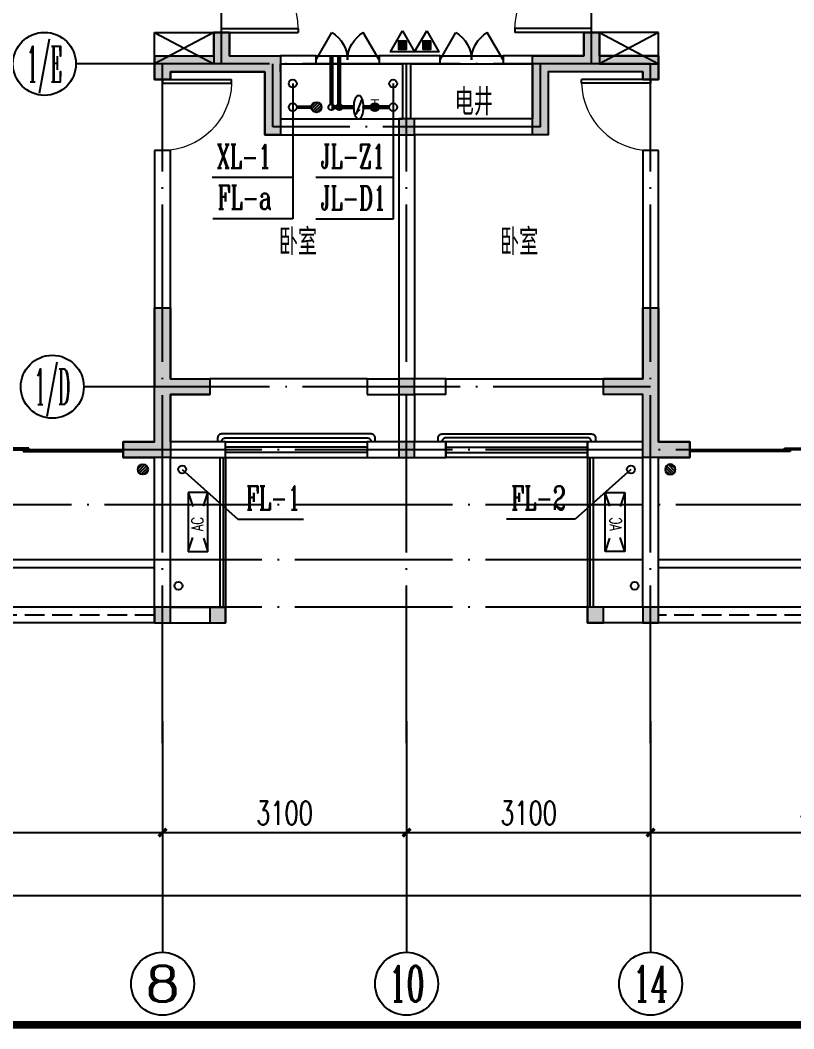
# Model space of a CAD drawing. Extents: x -287580 to -53108, y -522338 to -82629.
# Drawn here: x -246317 to -236489, y -380866 to -368057 of the extents above; entities that cross this region are included whole.
import ezdxf
from ezdxf.enums import TextEntityAlignment as Align

# ---------------------------------------------------------------- set-up
doc = ezdxf.new("R2010")
doc.units = 0
doc.header["$LTSCALE"] = 1000
doc.header["$MEASUREMENT"] = 0
for name, pattern in [('CONTINOUS', [0]), ('DASH', [0.35, 0.25, -0.1]), ('DOTE', [2.42, 2, -0.2, 0.02, -0.2])]:
    doc.linetypes.add(name, pattern=pattern)
for name, color, linetype in [('AXIS', 3, 'Continuous'), ('AXIS_TEXT', 7, 'Continuous'), ('DIM_废水', 3, 'Continuous'), ('DIM_消防', 3, 'Continuous'), ('DIM_给水', 3, 'Continuous'), ('DOTE', 99, 'Continuous'), ('EQUIP_地漏', 7, 'Continuous'), ('EQUIP_消防', 1, 'Continuous'), ('kan', 146, 'Continuous'), ('KTIAO', 124, 'Continuous'), ('PIPE-废水', 31, 'Continuous'), ('PIPE-给水', 3, 'Continuous'), ('PUB_TEXT', 7, 'Continuous'), ('PUB_TITLE', 146, 'Continuous'), ('VALVE_给水', 7, 'Continuous'), ('VPIPE-废水', 31, 'Continuous'), ('VPIPE-消防', 1, 'Continuous'), ('VPIPE-给水', 3, 'Continuous'), ('WALL', 9, 'Continuous'), ('WINDOW', 99, 'Continuous'), ('填充', 8, 'Continuous'), ('家具', 187, 'Continuous'), ('栏杆', 169, 'Continuous'), ('给排水标注', 4, 'Continuous'), ('给排水留洞', 6, 'Continuous'), ('表格', 157, 'Continuous')]:
    doc.layers.add(name, color=color, linetype=linetype)
doc.layers.add('RENDERING', color=125, linetype='Continuous', lineweight=13)
doc.styles.add('_ROMANC', font='romanc__.ttf', dxfattribs={"width": 0.700005})
doc.styles.add('_TCH_AXIS', font='COMPLEX', dxfattribs={"bigfont": 'GBCBIG'})
doc.styles.add('_TCH_DIM_T3', font='SIMPLEX', dxfattribs={"width": 0.705882, "bigfont": 'GBCBIG'})
doc.styles.add('_TWT_SERIAL', font='COMPLEX', dxfattribs={"width": 0.8, "height": 3, "bigfont": 'HZTXT'})
doc.styles.add('COMPLEX', font='COMPLEX')
doc.styles.add('DIM_FONT', font='simplex_.ttf', dxfattribs={"width": 0.7, "bigfont": 'GBCBIG'})
doc.styles.get("Standard").update_dxf_attribs({"font": 'gbenor.shx', "bigfont": 'gbcbig.shx'})
doc.dimstyles.new('_TCH_ARCH&&100', dxfattribs={"dimtxt": 297.5, "dimasz": 100, "dimexe": 250, "dimexo": 300, "dimgap": 100, "dimtad": 1, "dimdec": 0, "dimzin": 0, "dimdsep": 46, "dimtxsty": '_TCH_DIM_T3', "dimblk": 'ARCHTICK', "dimcen": 0.09, "dimclrt": 7, "dimazin": 2, "dimtfac": 1, "dimtdec": 0, "dimtix": 1, "dimtmove": 2, "dimatfit": 3, "dimfxl": 0, "dimtolj": 1, "dimtzin": 0, "dimarcsym": 0})

# ---------------------------------------------------------------- blocks, each defined once
blk = doc.blocks.new('SDFASDFS')
at = {"layer": '给排水标注', "ltscale": 0.05, "const_width": 56.3}
blk.add_lwpolyline([(-45303, -121619, -1), (-45303, -121676, -1)], format="xyb", close=True, dxfattribs=at)
at = {"layer": '给排水标注', "ltscale": 0.05, "const_width": 11.4}
for points in [[(-45246, -121647), (-45201, -121647)], [(-45201, -121592), (-45201, -121703)]]:
    blk.add_lwpolyline(points, dxfattribs=at)
at = {"layer": '给排水标注', "ltscale": 0.05}
blk.add_circle((-45303, -121647), 56.8, dxfattribs=at)
blk = doc.blocks.new('90304092557924')
at = {"layer": 'KTIAO', "color": 99}
for p, q in [((-375, 125), (-198, 66)), ((-375, 125), (-375, -125)), ((375, 125), (-375, 125)), ((375, 125), (198, 66)), ((375, -125), (375, 125)), ((-203, -68), (-375, -125)), ((-375, -125), (375, -125)), ((200, -67), (375, -125))]:
    blk.add_line(p, q, dxfattribs=at)
at = {"layer": 'KTIAO', "color": 99, "style": '_ROMANC', "width": 0.7}
blk.add_text('AC', height=148.6, dxfattribs=at).set_placement((-113, -66))
at = {"layer": 'KTIAO', "color": 99, "style": 'DIM_FONT', "oblique": 0, "width": 0.6, "flags": 9}
for tag in ['XSIZE', 'YSIZE']:
    blk.add_attdef(tag, (-375, -125), '', height=0.5, dxfattribs=at)
blk = doc.blocks.new('TRHH')
at = {"color": 6}
for centre in [(-244307, -473179), (-238511, -473179)]:
    blk.add_circle(centre, 50, dxfattribs=at)
blk = doc.blocks.new('A$C34A75F29')
at = {"layer": '填充'}
for points in [[(14900, 6400), (15100, 6400), (15100, 6200), (14900, 6200)], [(14900, 3100), (15100, 3100), (15100, 2900), (14900, 2900)], [(14900, 2300), (15100, 2300), (15100, 2100), (14900, 2100)], [(11800, 200), (12000, 200), (12000, 0), (11800, 0)], [(12500, 200), (12700, 200), (12700, 0), (12500, 0)], [(17300, 200), (17500, 200), (17500, 0), (17300, 0)], [(18000, 200), (18200, 200), (18200, 0), (18000, 0)]]:
    blk.add_hatch(color=256, dxfattribs=at).paths.add_polyline_path(points)
at = {"color": 6}
for points in [[(14900, 6400), (15100, 6400), (15100, 6200), (14900, 6200)], [(14900, 3100), (15100, 3100), (15100, 2900), (14900, 2900)], [(14900, 2300), (15100, 2300), (15100, 2100), (14900, 2100)], [(11800, 200), (12000, 200), (12000, 0), (11800, 0)], [(12500, 200), (12700, 200), (12700, 0), (12500, 0)], [(17300, 200), (17500, 200), (17500, 0), (17300, 0)], [(18000, 200), (18200, 200), (18200, 0), (18000, 0)]]:
    blk.add_lwpolyline(points, close=True, dxfattribs=at)
blk = doc.blocks.new('A$C561B7B3A')
at = {"layer": '填充'}
h = blk.add_hatch(color=256, dxfattribs=at)
h.dxf.hatch_style = 1
h.paths.add_polyline_path([(46400, 16200), (46400, 15800), (46800, 15800), (46800, 16200)])
h.paths.add_polyline_path([(39000, 16200), (39000, 15800), (39400, 15800), (39400, 16200)])
h.paths.add_polyline_path([(16700, 15800), (16700, 16200), (16300, 16200), (16300, 15800)])
h.paths.add_polyline_path([(9300, 15800), (9300, 16200), (8900, 16200), (8900, 15800)])
h.paths.add_polyline_path([(55300, 3700), (55300, 3300), (55700, 3300), (55700, 3700)])
h.paths.add_polyline_path([(46400, 14100), (46400, 13700), (46800, 13700), (46800, 14100)])
h.paths.add_polyline_path([(41800, 14100), (41800, 13700), (42200, 13700), (42200, 14100)])
h.paths.add_polyline_path([(39000, 14100), (39000, 13700), (39400, 13700), (39400, 14100)])
h.paths.add_polyline_path([(30100, 3700), (30100, 3300), (30500, 3300), (30500, 3700)])
h.paths.add_polyline_path([(25600, 3300), (25600, 3700), (25200, 3700), (25200, 3300)])
h.paths.add_polyline_path([(16700, 13700), (16700, 14100), (16300, 14100), (16300, 13700)])
h.paths.add_polyline_path([(13900, 13700), (13900, 14100), (13500, 14100), (13500, 13700)])
h.paths.add_polyline_path([(9300, 13700), (9300, 14100), (8900, 14100), (8900, 13700)])
h.paths.add_polyline_path([(400, 3300), (400, 3700), (0, 3700), (0, 3300)])
h.paths.add_polyline_path([(45350, 10300), (45350, 8200), (45150, 8200), (45150, 10500), (45700, 10500), (45700, 10300)])
h.paths.add_polyline_path([(10550, 10500), (10550, 8200), (10350, 8200), (10350, 10300), (10000, 10300), (10000, 10500)])
h.paths.add_polyline_path([(5600, 0), (5100, 0), (5100, 2500), (5300, 2500), (5300, 200), (5600, 200)])
h.paths.add_polyline_path([(20500, 0), (20000, 0), (20000, 200), (20300, 200), (20300, 2500), (20500, 2500)])
h.paths.add_polyline_path([(35700, 0), (35200, 0), (35200, 2500), (35400, 2500), (35400, 200), (35700, 200)])
h.paths.add_polyline_path([(50600, 0), (50100, 0), (50100, 200), (50400, 200), (50400, 2500), (50600, 2500)])
h.paths.add_polyline_path([(54000, 0), (53350, 0), (53350, 200), (53800, 200), (53800, 2100), (54000, 2100)])
h.paths.add_polyline_path([(32450, 0), (31800, 0), (31800, 2100), (32000, 2100), (32000, 200), (32450, 200)])
h.paths.add_polyline_path([(23900, 0), (23250, 0), (23250, 200), (23700, 200), (23700, 2100), (23900, 2100)])
h.paths.add_polyline_path([(2350, 0), (1700, 0), (1700, 2100), (1900, 2100), (1900, 200), (2350, 200)])
h.paths.add_polyline_path([(50600, 9800), (50600, 6700), (51150, 6700), (51150, 6500), (50400, 6500), (50400, 9800), (50400, 10300), (50100, 10300), (50100, 10500), (50600, 10500), (50600, 10000), (50950, 10000), (50950, 9800)])
h.paths.add_polyline_path([(35400, 10300), (35400, 9800), (35400, 6500), (34650, 6500), (34650, 6700), (35200, 6700), (35200, 9800), (34850, 9800), (34850, 10000), (35200, 10000), (35200, 10500), (35700, 10500), (35700, 10300)])
h.paths.add_polyline_path([(20500, 10500), (20500, 10000), (20850, 10000), (20850, 9800), (20500, 9800), (20500, 6700), (21050, 6700), (21050, 6500), (20300, 6500), (20300, 9800), (20300, 10300), (20000, 10300), (20000, 10500)])
h.paths.add_polyline_path([(5300, 9800), (5300, 6500), (4550, 6500), (4550, 6700), (5100, 6700), (5100, 9800), (4750, 9800), (4750, 10000), (5100, 10000), (5100, 10500), (5600, 10500), (5600, 10300), (5300, 10300)])
h.paths.add_polyline_path([(15050, 10300), (13250, 10300), (13250, 8900), (13050, 8900), (13050, 10500), (15250, 10500), (15250, 9900), (15050, 9900)])
h.paths.add_polyline_path([(40650, 10300), (40650, 9900), (40450, 9900), (40450, 10500), (42650, 10500), (42650, 8900), (42450, 8900), (42450, 10300)])
h.paths.add_polyline_path([(39900, 1900), (39900, 1000), (40400, 1000), (40400, 800), (39900, 800), (39900, 0), (39300, 0), (39300, 200), (39700, 200), (39700, 1000), (39700, 1900)])
h.paths.add_polyline_path([(46100, 1900), (46100, 1000), (46100, 200), (46500, 200), (46500, 0), (45900, 0), (45900, 800), (45400, 800), (45400, 1000), (45900, 1000), (45900, 1900)])
h.paths.add_polyline_path([(40650, 5400), (40650, 5100), (41300, 5100), (41300, 4100), (41100, 4100), (41100, 4900), (40450, 4900), (39900, 4900), (39900, 4800), (39700, 4800), (39700, 5100), (40450, 5100), (40450, 5400)])
h.paths.add_polyline_path([(45350, 5400), (45350, 5100), (46100, 5100), (46100, 4800), (45900, 4800), (45900, 4900), (45350, 4900), (44700, 4900), (44700, 4100), (44500, 4100), (44500, 5100), (45150, 5100), (45150, 5400)])
h.paths.add_polyline_path([(30750, 9800), (30300, 9800), (30300, 6700), (30700, 6700), (30700, 6500), (30100, 6500), (30100, 10000), (30750, 10000)])
h.paths.add_polyline_path([(55700, 10000), (55700, 6500), (55100, 6500), (55100, 6700), (55500, 6700), (55500, 9800), (55050, 9800), (55050, 10000)])
h.paths.add_polyline_path([(16000, 1900), (16000, 1000), (16000, 200), (16400, 200), (16400, 0), (15800, 0), (15800, 800), (15300, 800), (15300, 1000), (15800, 1000), (15800, 1900)])
h.paths.add_polyline_path([(9800, 1900), (9800, 1000), (10300, 1000), (10300, 800), (9800, 800), (9800, 0), (9200, 0), (9200, 200), (9600, 200), (9600, 1000), (9600, 1900)])
h.paths.add_polyline_path([(15250, 5400), (15250, 5100), (16000, 5100), (16000, 4800), (15800, 4800), (15800, 4900), (15250, 4900), (14600, 4900), (14600, 4100), (14400, 4100), (14400, 5100), (15050, 5100), (15050, 5400)])
h.paths.add_polyline_path([(10550, 5400), (10550, 5100), (11200, 5100), (11200, 4100), (11000, 4100), (11000, 4900), (10350, 4900), (9800, 4900), (9800, 4800), (9600, 4800), (9600, 5100), (10350, 5100), (10350, 5400)])
h.paths.add_polyline_path([(25400, 9800), (24950, 9800), (24950, 10000), (25600, 10000), (25600, 6500), (25000, 6500), (25000, 6700), (25400, 6700)])
h.paths.add_polyline_path([(200, 9800), (200, 6700), (600, 6700), (600, 6500), (0, 6500), (0, 10000), (650, 10000), (650, 9800)])
at = {"color": 3}
for points in [[(10550, 5400), (10550, 5100), (11200, 5100), (11200, 4100), (11000, 4100), (11000, 4900), (10350, 4900), (9800, 4900), (9800, 4800), (9600, 4800), (9600, 5100), (10350, 5100), (10350, 5400)], [(15250, 5400), (15250, 5100), (16000, 5100), (16000, 4800), (15800, 4800), (15800, 4900), (15250, 4900), (14600, 4900), (14600, 4100), (14400, 4100), (14400, 5100), (15050, 5100), (15050, 5400)], [(9800, 1900), (9800, 1000), (10300, 1000), (10300, 800), (9800, 800), (9800, 0), (9200, 0), (9200, 200), (9600, 200), (9600, 1000), (9600, 1900)], [(16000, 1900), (16000, 1000), (16000, 200), (16400, 200), (16400, 0), (15800, 0), (15800, 800), (15300, 800), (15300, 1000), (15800, 1000), (15800, 1900)]]:
    blk.add_lwpolyline(points, close=True, dxfattribs=at)
blk = doc.blocks.new('_ArchTick')
at = {"color": 0, "linetype": 'ByBlock', "const_width": 0.4}
blk.add_lwpolyline([(-0.5, -0.5), (0.5, 0.5)], dxfattribs=at)
blk = doc.blocks.new('*D424')
at = {"layer": 'AXIS', "color": 0, "lineweight": -2}
for p, q in [((-249009, -376960), (-249009, -378624)), ((-244509, -376960), (-244509, -378624)), ((-249009, -378374), (-244509, -378374))]:
    blk.add_line(p, q, dxfattribs=at)
at = {"layer": 'Defpoints', "color": 0}
for p in [(-249009, -376660), (-244509, -376660), (-244509, -378374)]:
    blk.add_point(p, dxfattribs=at)
at = {"layer": 'AXIS', "color": 0, "lineweight": -2, "xscale": 100, "yscale": 100, "zscale": 100, "rotation": 180}
blk.add_blockref('_ArchTick', (-249009, -378374), dxfattribs=at)
at = {"layer": 'AXIS', "color": 0, "lineweight": -2, "xscale": 100, "yscale": 100, "zscale": 100}
blk.add_blockref('_ArchTick', (-244509, -378374), dxfattribs=at)
at = {"layer": 'AXIS', "color": 7, "insert": (-246759, -378125), "char_height": 297.5, "attachment_point": 5, "style": '_TCH_DIM_T3'}
blk.add_mtext('\\A1;4500', dxfattribs=at)
blk = doc.blocks.new('*D425')
at = {"layer": 'AXIS', "color": 0, "lineweight": -2}
for p, q in [((-244509, -376960), (-244509, -378624)), ((-241409, -376960), (-241409, -378624)), ((-244509, -378374), (-241409, -378374))]:
    blk.add_line(p, q, dxfattribs=at)
at = {"layer": 'Defpoints', "color": 0}
for p in [(-244509, -376660), (-241409, -376660), (-241409, -378374)]:
    blk.add_point(p, dxfattribs=at)
at = {"layer": 'AXIS', "color": 0, "lineweight": -2, "xscale": 100, "yscale": 100, "zscale": 100, "rotation": 180}
blk.add_blockref('_ArchTick', (-244509, -378374), dxfattribs=at)
at = {"layer": 'AXIS', "color": 0, "lineweight": -2, "xscale": 100, "yscale": 100, "zscale": 100}
blk.add_blockref('_ArchTick', (-241409, -378374), dxfattribs=at)
at = {"layer": 'AXIS', "color": 7, "insert": (-242959, -378125), "char_height": 297.5, "attachment_point": 5, "style": '_TCH_DIM_T3'}
blk.add_mtext('\\A1;3100', dxfattribs=at)
blk = doc.blocks.new('*D426')
at = {"layer": 'AXIS', "color": 0, "lineweight": -2}
for p, q in [((-241409, -376960), (-241409, -378624)), ((-238309, -376960), (-238309, -378624)), ((-241409, -378374), (-238309, -378374))]:
    blk.add_line(p, q, dxfattribs=at)
at = {"layer": 'Defpoints', "color": 0}
for p in [(-241409, -376660), (-238309, -376660), (-238309, -378374)]:
    blk.add_point(p, dxfattribs=at)
at = {"layer": 'AXIS', "color": 0, "lineweight": -2, "xscale": 100, "yscale": 100, "zscale": 100, "rotation": 180}
blk.add_blockref('_ArchTick', (-241409, -378374), dxfattribs=at)
at = {"layer": 'AXIS', "color": 0, "lineweight": -2, "xscale": 100, "yscale": 100, "zscale": 100}
blk.add_blockref('_ArchTick', (-238309, -378374), dxfattribs=at)
at = {"layer": 'AXIS', "color": 7, "insert": (-239859, -378125), "char_height": 297.5, "attachment_point": 5, "style": '_TCH_DIM_T3'}
blk.add_mtext('\\A1;3100', dxfattribs=at)
blk = doc.blocks.new('*D427')
at = {"layer": 'AXIS', "color": 0, "lineweight": -2}
for p, q in [((-238309, -376960), (-238309, -378624)), ((-233809, -376960), (-233809, -378624)), ((-238309, -378374), (-233809, -378374))]:
    blk.add_line(p, q, dxfattribs=at)
at = {"layer": 'Defpoints', "color": 0}
for p in [(-238309, -376660), (-233809, -376660), (-233809, -378374)]:
    blk.add_point(p, dxfattribs=at)
at = {"layer": 'AXIS', "color": 0, "lineweight": -2, "xscale": 100, "yscale": 100, "zscale": 100, "rotation": 180}
blk.add_blockref('_ArchTick', (-238309, -378374), dxfattribs=at)
at = {"layer": 'AXIS', "color": 0, "lineweight": -2, "xscale": 100, "yscale": 100, "zscale": 100}
blk.add_blockref('_ArchTick', (-233809, -378374), dxfattribs=at)
at = {"layer": 'AXIS', "color": 7, "insert": (-236059, -378125), "char_height": 297.5, "attachment_point": 5, "style": '_TCH_DIM_T3'}
blk.add_mtext('\\A1;4500', dxfattribs=at)
blk = doc.blocks.new('*D446')
at = {"layer": 'AXIS', "color": 0, "lineweight": -2}
for p, q in [((-256409, -376960), (-256409, -379424)), ((-196309, -376960), (-196309, -379424)), ((-256409, -379174), (-196309, -379174))]:
    blk.add_line(p, q, dxfattribs=at)
at = {"layer": 'Defpoints', "color": 0}
for p in [(-256409, -376660), (-196309, -376660), (-196309, -379174)]:
    blk.add_point(p, dxfattribs=at)
at = {"layer": 'AXIS', "color": 0, "lineweight": -2, "xscale": 100, "yscale": 100, "zscale": 100, "rotation": 180}
blk.add_blockref('_ArchTick', (-256409, -379174), dxfattribs=at)
at = {"layer": 'AXIS', "color": 0, "lineweight": -2, "xscale": 100, "yscale": 100, "zscale": 100}
blk.add_blockref('_ArchTick', (-196309, -379174), dxfattribs=at)
at = {"layer": 'AXIS', "color": 7, "insert": (-226359, -378925), "char_height": 297.5, "attachment_point": 5, "style": '_TCH_DIM_T3'}
blk.add_mtext('\\A1;60100', dxfattribs=at)
blk = doc.blocks.new('$ATTACHMENT$00000214')
h = blk.add_hatch()
h.set_pattern_fill('ANSI31', color=256, scale=200, style=0)
h.set_pattern_definition([(45, (-38543.802, -6842.639), (-17.67767, 17.67767), [])])
h.paths.add_polyline_path([(-65, 2), (65, 2), (65, -128), (-65, -128)])
for points in [[(0, 172), (-198, -172), (198, -172)], [(-65, 2), (65, 2), (65, -128), (-65, -128)]]:
    blk.add_lwpolyline(points, close=True)
blk = doc.blocks.new('$VALVE$00000742')
blk.add_line((-93, -93), (93, 93))
blk.add_lwpolyline([(93, 93, 0, 50, 0), (-13, 22, 50, 50, 0)], format="xyseb")
blk.add_circle((0, 0), 150)
for p in [(-150, 0), (150, 0)]:
    blk.add_point(p)
blk = doc.blocks.new('$TwtSys$00000141')
for p, q in [((-94, 8), (-10, 92)), ((-94, 8), (-10, 92)), ((-87, -35), (35, 87)), ((-87, -35), (35, 87)), ((-66, -66), (66, 66)), ((-66, -66), (66, 66)), ((-32, -87), (88, 33)), ((-32, -87), (88, 33)), ((11, -92), (92, -11)), ((11, -92), (92, -11))]:
    blk.add_line(p, q)
blk.add_circle((0, 0), 94)
blk.add_circle((0, 0), 94)
blk = doc.blocks.new('$DorLib2D$00000132')
at = {"color": 0, "linetype": 'Continuous'}
for p, q in [((-0.5, 0.1042), (-0.5, 0)), ((-0.1467, 0.1042), (-0.5, 0.1042)), ((-0.1467, 0), (-0.1467, 0.1042)), ((0.1467, 0.1042), (0.5, 0.1042)), ((0.1467, 0), (0.1467, 0.1042)), ((0.5, 0.1042), (0.5, 0)), ((-0.5, 0), (-0.1467, 0)), ((-0.1667, 0), (0.1667, 0)), ((-0.1667, -0.1042), (-0.1667, 0)), ((0.5, 0), (0.1467, 0)), ((0.1667, 0), (0.1667, -0.1042)), ((0.1667, -0.1042), (-0.1667, -0.1042))]:
    blk.add_line(p, q, dxfattribs=at)
blk = doc.blocks.new('$WINLIB2D$00000001')
at = {"color": 0}
for points in [[(-0.5, 0.5), (-0.5, -0.5)], [(-0.5, 0.5), (0.5, 0.5)], [(0.5, -0.5), (0.5, 0.5)], [(0.5, 0.1667), (-0.5, 0.1667)], [(0.5, -0.1667), (-0.5, -0.1667)], [(-0.5, -0.5), (0.5, -0.5)]]:
    blk.add_lwpolyline(points, dxfattribs=at)
blk = doc.blocks.new('$DorLib2D$00000231')
at = {"color": 0}
for p, q in [((-0.5, 0), (-0.25, 0.433)), ((0.5, 0), (0.25, 0.433))]:
    blk.add_line(p, q, dxfattribs=at)
for centre, start, end in [((-0.5, 0), 0, 60), ((0.5, 0), 120, 180)]:
    blk.add_arc(centre, 0.5, start, end, dxfattribs=at)
blk = doc.blocks.new('$DorLib2D$00000001')
for p, q in [((0.45, 0.975), (0.5, 0.975)), ((0.45, 0), (0.45, 0.975)), ((0.5, 0), (0.5, 0.975)), ((0.5, 0), (0.45, 0))]:
    blk.add_line(p, q)
at = {"lineweight": 13}
blk.add_arc((0.475, 0), 0.975, 91.4693, 180, dxfattribs=at)
blk = doc.blocks.new('_AXISO')
blk.add_circle((0, 0), 0.5)
at = {"layer": 'AXIS_TEXT', "style": 'COMPLEX', "width": 1.041667}
blk.add_attdef('A', text='', height=0.56, dxfattribs=at).set_placement((-0.25, -0.28), (0.25, -0.28), align=Align.FIT)

msp = doc.modelspace()

# ---------------------------------------------------------------- linework, layer by layer
at = {"layer": 'AXIS'}
for p, q in [((-244608.8, -368612), (-245608.8, -368612)), ((-244508.8, -372712), (-245508.8, -372712)), ((-244508.8, -378451.5), (-244508.8, -379893.6)), ((-241408.8, -378451.5), (-241408.8, -379893.6)), ((-238308.8, -378451.5), (-238308.8, -379893.6))]:
    msp.add_line(p, q, dxfattribs=at)
at = {"layer": 'DIM_废水'}
for p, q in [((-242854.5, -369112.2), (-242854.5, -370577.9)), ((-242854.5, -370577.9), (-243869.5, -370577.9)), ((-244258.8, -373762), (-243550.5, -374394)), ((-238558.8, -373762), (-239267.1, -374394)), ((-243550.5, -374394), (-242720.1, -374394)), ((-239267.1, -374394), (-240138.4, -374394))]:
    msp.add_line(p, q, dxfattribs=at)
at = {"layer": 'DIM_消防'}
for p, q in [((-242854.5, -368862.2), (-242854.5, -370056.9)), ((-242854.5, -370056.9), (-243878.1, -370056.9))]:
    msp.add_line(p, q, dxfattribs=at)
at = {"layer": 'DIM_给水'}
for p, q in [((-241578.8, -368862.2), (-241578.8, -370055.9)), ((-241578.8, -369112.2), (-241578.8, -370584.4)), ((-241578.8, -370055.9), (-242559.4, -370055.9)), ((-241578.8, -370584.4), (-242559.4, -370584.4))]:
    msp.add_line(p, q, dxfattribs=at)
at = {"layer": 'DOTE', "linetype": 'DOTE'}
for p, q in [((-243758.8, -368612), (-243758.8, -355900)), ((-239058.8, -368612), (-239058.8, -355900)), ((-238308.8, -368612), (-244608.8, -368612)), ((-244508.8, -377237.5), (-244508.8, -368612)), ((-243108.8, -369412), (-243108.8, -368612)), ((-241408.8, -377237.5), (-241408.8, -368612)), ((-239708.8, -369412), (-239708.8, -368612)), ((-238308.8, -377237.5), (-238308.8, -368612)), ((-239708.8, -369412), (-243108.8, -369412)), ((-238308.8, -372712), (-244508.8, -372712)), ((-194847, -373512), (-258341.7, -373512)), ((-194847, -374212), (-258341.7, -374212)), ((-194847, -374912, 0), (-258341.7, -374912, 0)), ((-194847, -375512, 0), (-258341.7, -375512, 0))]:
    msp.add_line(p, q, dxfattribs=at)
at = {"layer": 'kan'}
for p, q in [((-243708.8, -373612), (-243708.8, -375512)), ((-239108.8, -373612), (-239108.8, -375512))]:
    msp.add_line(p, q, dxfattribs=at)
at = {"layer": 'kan', "color": 124, "elevation": 0}
for points in [[(-244608.8, -374912), (-248908.8, -374912), (-248908.8, -374912)], [(-244608.8, -375012), (-248908.8, -375012)], [(-233908.8, -374912), (-238208.8, -374912), (-238208.8, -374912)], [(-233908.8, -375012), (-238208.8, -375012)]]:
    msp.add_lwpolyline(points, dxfattribs=at)
at = {"layer": 'kan'}
for points in [[(-244608.8, -375512), (-248908.8, -375512)], [(-233908.8, -375512), (-238208.8, -375512)], [(-244608.8, -375712), (-248908.8, -375712)], [(-233908.8, -375712), (-238208.8, -375712)]]:
    msp.add_lwpolyline(points, dxfattribs=at)
at = {"layer": 'kan', "linetype": 'DASH'}
for points in [[(-244608.8, -375612), (-248908.8, -375612)], [(-233908.8, -375612), (-238208.8, -375612)]]:
    msp.add_lwpolyline(points, dxfattribs=at)
at = {"layer": 'PIPE-废水', "const_width": 45}
msp.add_lwpolyline([(-242804.5, -369162.2), (-242620.3, -369162.2)], dxfattribs=at)
at = {"layer": 'PIPE-给水', "const_width": 55}
for points in [[(-242364, -369124.7), (-242364, -368512)], [(-242264, -369124.7), (-242264, -368512)], [(-242077.7, -369162.2), (-242364, -369162.2)], [(-241628.8, -369162.2), (-241958.3, -369162.2)]]:
    msp.add_lwpolyline(points, dxfattribs=at)
at = {"layer": 'PUB_TITLE', "const_width": 100}
msp.add_lwpolyline([(-262742.7, -380815.5), (-182142.7, -380815.5), (-182142.7, -323415.5), (-262742.7, -323415.5)], close=True, dxfattribs=at)
at = {"layer": 'VPIPE-废水'}
for centre in [(-242854.5, -369162.2), (-244258.8, -373762), (-238558.8, -373762)]:
    msp.add_circle(centre, 50, dxfattribs=at)
at = {"layer": 'VPIPE-消防'}
msp.add_circle((-242854.5, -368862.2), 50, dxfattribs=at)
at = {"layer": 'VPIPE-给水'}
for centre, radius in [((-241578.8, -368862.2), 50), ((-242364, -369162.2), 37.5), ((-242262, -369162.2), 37.5), ((-241578.8, -369162.2), 50)]:
    msp.add_circle(centre, radius, dxfattribs=at)
at = {"layer": 'WALL'}
for p, q in [((-243658.8, -368212), (-243858.8, -368212)), ((-243858.8, -368212), (-243858.8, -368512)), ((-243658.8, -368512), (-243658.8, -368212)), ((-238958.8, -368212), (-239158.8, -368212)), ((-239158.8, -368212), (-239158.8, -368512)), ((-238958.8, -368512), (-238958.8, -368212)), ((-244608.8, -368512), (-244608.8, -368812)), ((-244608.8, -368512), (-243858.8, -368512)), ((-243658.8, -368512), (-243108.8, -368512)), ((-243108.8, -368512), (-243008.8, -368512)), ((-242558.8, -368512), (-243008.8, -368512)), ((-243008.8, -368612), (-242558.8, -368612)), ((-243008.8, -368712), (-243008.8, -368612)), ((-242558.8, -368612), (-242558.8, -368512)), ((-241408.8, -368512), (-241758.8, -368512)), ((-241758.8, -368512), (-241758.8, -368612)), ((-241758.8, -368612), (-241458.8, -368612)), ((-241458.8, -368612), (-241458.8, -369312)), ((-240983.8, -368512), (-241408.8, -368512)), ((-241358.8, -368612), (-241358.8, -369312)), ((-241358.8, -368612), (-240983.8, -368612)), ((-240983.8, -368612), (-240983.8, -368512)), ((-239708.8, -368512), (-240183.8, -368512)), ((-240183.8, -368512), (-240183.8, -368612)), ((-240183.8, -368612), (-239808.8, -368612)), ((-239808.8, -368612), (-239808.8, -369312)), ((-239158.8, -368512), (-239708.8, -368512)), ((-238208.8, -368512), (-238958.8, -368512)), ((-238208.8, -368812), (-238208.8, -368512)), ((-244408.8, -368812), (-244408.8, -368712)), ((-244408.8, -368712), (-243758.8, -368712)), ((-243758.8, -368712), (-243208.8, -368712)), ((-243208.8, -368712), (-243208.8, -369512)), ((-243008.8, -368712), (-243008.8, -369312)), ((-243008.8, -368712), (-243008.8, -368712)), ((-239608.8, -368712), (-239608.8, -369512)), ((-239058.8, -368712), (-239608.8, -368712)), ((-238408.8, -368712), (-239058.8, -368712)), ((-238408.8, -368712), (-238408.8, -368812)), ((-244608.8, -368812), (-244408.8, -368812)), ((-238408.8, -368812), (-238208.8, -368812)), ((-243008.8, -369312), (-241458.8, -369312)), ((-239808.8, -369312), (-241358.8, -369312)), ((-243208.8, -369512), (-241508.8, -369512)), ((-241508.8, -369512), (-241508.8, -372612)), ((-239608.8, -369512), (-241308.8, -369512)), ((-241308.8, -369512), (-241308.8, -372612)), ((-244408.8, -369712), (-244608.8, -369712)), ((-244608.8, -369712), (-244608.8, -372712)), ((-244408.8, -372612), (-244408.8, -369712)), ((-238208.8, -369712), (-238408.8, -369712)), ((-238408.8, -369712), (-238408.8, -372612)), ((-238208.8, -372712), (-238208.8, -369712)), ((-244608.8, -373412), (-244608.8, -372712)), ((-244408.8, -372612), (-243908.8, -372612)), ((-243908.8, -372612), (-243908.8, -372812)), ((-241908.8, -372612), (-241508.8, -372612)), ((-241908.8, -372612), (-241908.8, -372812)), ((-240908.8, -372612), (-241308.8, -372612)), ((-240908.8, -372812), (-240908.8, -372612)), ((-238408.8, -372612), (-238908.8, -372612)), ((-238908.8, -372812), (-238908.8, -372612)), ((-238208.8, -373412), (-238208.8, -372712)), ((-244408.8, -372812), (-243908.8, -372812)), ((-244408.8, -373412), (-244408.8, -372812)), ((-241908.8, -372812), (-241508.8, -372812)), ((-241508.8, -372812), (-241508.8, -373412)), ((-241308.8, -372812), (-241308.8, -373412)), ((-240908.8, -372812), (-241308.8, -372812)), ((-238408.8, -372812), (-238908.8, -372812)), ((-238408.8, -373412), (-238408.8, -372812)), ((-244608.8, -373412), (-245008.8, -373412)), ((-245008.8, -373412), (-245008.8, -373612)), ((-243708.8, -373412), (-244408.8, -373412)), ((-243708.8, -373612), (-243708.8, -373412)), ((-241508.8, -373412), (-241908.8, -373412)), ((-241908.8, -373412), (-241908.8, -373612)), ((-240908.8, -373412), (-241308.8, -373412)), ((-240908.8, -373612), (-240908.8, -373412)), ((-238408.8, -373412), (-239108.8, -373412)), ((-239108.8, -373412), (-239108.8, -373612)), ((-237808.8, -373412), (-238208.8, -373412)), ((-237808.8, -373612), (-237808.8, -373412)), ((-245008.8, -373612), (-244608.8, -373612)), ((-244608.8, -375712), (-244608.8, -373612)), ((-244408.8, -373612), (-243708.8, -373612)), ((-244408.8, -375512), (-244408.8, -373612)), ((-241908.8, -373612), (-241408.8, -373612)), ((-241408.8, -373612), (-240908.8, -373612)), ((-239108.8, -373612), (-238408.8, -373612)), ((-238408.8, -375512), (-238408.8, -373612)), ((-238208.8, -373612), (-237808.8, -373612)), ((-238208.8, -375712), (-238208.8, -373612)), ((-244408.8, -375512), (-243708.8, -375512)), ((-243708.8, -375512), (-243708.8, -375712)), ((-238408.8, -375512), (-239108.8, -375512)), ((-239108.8, -375712), (-239108.8, -375512)), ((-244608.8, -375712), (-243708.8, -375712)), ((-238208.8, -375712), (-239108.8, -375712))]:
    msp.add_line(p, q, dxfattribs=at)
at = {"layer": 'WINDOW'}
for p, q in [((-242558.8, -368512, 0), (-241758.8, -368512, 0)), ((-242558.8, -368612, 0), (-241758.8, -368612, 0)), ((-240983.8, -368512, 0), (-240183.8, -368512, 0)), ((-240983.8, -368612, 0), (-240183.8, -368612, 0)), ((-241908.8, -372612), (-243908.8, -372612)), ((-240908.8, -372612), (-238908.8, -372612))]:
    msp.add_line(p, q, dxfattribs=at)
at = {"layer": '家具'}
for points in [[(-244608.8, -368212), (-243858.8, -368212), (-243858.8, -368612), (-244608.8, -368612)], [(-238208.8, -368212), (-238958.8, -368212), (-238958.8, -368612), (-238208.8, -368612)]]:
    msp.add_lwpolyline(points, close=True, dxfattribs=at)
for points in [[(-243858.8, -368212), (-244608.8, -368612)], [(-244608.8, -368212), (-243858.8, -368612)], [(-238958.8, -368212), (-238208.8, -368612)], [(-238208.8, -368212), (-238958.8, -368612)]]:
    msp.add_lwpolyline(points, dxfattribs=at)
at = {"layer": '栏杆'}
for p, q in [((-243778.8, -373612), (-243778.8, -375512)), ((-243738.8, -373612), (-243738.8, -375512)), ((-239078.8, -373612), (-239078.8, -375512)), ((-239038.8, -373612), (-239038.8, -375512))]:
    msp.add_line(p, q, dxfattribs=at)
for points in [[(-241808.8, -373412), (-241808.8, -373362, 0.4142136), (-241858.8, -373312), (-243758.8, -373312, 0.4142136), (-243808.8, -373362), (-243808.8, -373412)], [(-241008.8, -373412), (-241008.8, -373362, -0.4142136), (-240958.8, -373312), (-239058.8, -373312, -0.4142136), (-239008.8, -373362), (-239008.8, -373412)], [(-243758.8, -373412), (-243758.8, -373412, -0.4142136), (-243708.8, -373362), (-241908.8, -373362, -0.4142136), (-241858.8, -373412), (-241858.8, -373412)], [(-239058.8, -373412), (-239058.8, -373412, 0.4142136), (-239108.8, -373362), (-240908.8, -373362, 0.4142136), (-240958.8, -373412), (-240958.8, -373412)]]:
    msp.add_lwpolyline(points, format="xyb", dxfattribs=at)

# ---------------------------------------------------------------- block references
at = {"color": 99}
msp.add_blockref('TRHH', (0, 97938.9), dxfattribs=at)
at = {"layer": 'AXIS'}
ref = msp.add_blockref('_AXISO', (-246008.8, -368612), dxfattribs=dict(at, xscale=800, yscale=800, zscale=800))
ref.add_attrib('A', '1/E', dxfattribs={"layer": 'AXIS_TEXT', "height": 452.55, "style": '_TCH_AXIS', "width": 0.396226}).set_placement((-246235.1, -368838.3), (-245782.5, -368838.3), align=Align.FIT)
ref = msp.add_blockref('_AXISO', (-245908.8, -372712), dxfattribs=dict(at, xscale=800, yscale=800, zscale=800))
ref.add_attrib('A', '1/D', dxfattribs={"layer": 'AXIS_TEXT', "height": 452.55, "style": '_TCH_AXIS', "width": 0.388889}).set_placement((-246135.1, -372938.3), (-245682.5, -372938.3), align=Align.FIT)
ref = msp.add_blockref('_AXISO', (-244508.8, -380293.6), dxfattribs=dict(at, xscale=800, yscale=800, zscale=800))
ref.add_attrib('A', '8', dxfattribs={"layer": 'AXIS_TEXT', "height": 452.5, "style": '_TCH_AXIS', "width": 1.5}).set_placement((-244735.1, -380519.9), (-244282.5, -380519.9), align=Align.FIT)
ref = msp.add_blockref('_AXISO', (-241408.8, -380293.6), dxfattribs=dict(at, xscale=800, yscale=800, zscale=800))
ref.add_attrib('A', '10', dxfattribs={"layer": 'AXIS_TEXT', "height": 452.55, "style": '_TCH_AXIS', "width": 0.724138}).set_placement((-241635.1, -380519.9), (-241182.5, -380519.9), align=Align.FIT)
ref = msp.add_blockref('_AXISO', (-238308.8, -380293.6), dxfattribs=dict(at, xscale=800, yscale=800, zscale=800))
ref.add_attrib('A', '14', dxfattribs={"layer": 'AXIS_TEXT', "height": 452.55, "style": '_TCH_AXIS', "width": 0.677419}).set_placement((-238535.1, -380519.9), (-238082.5, -380519.9), align=Align.FIT)
at = {"layer": 'EQUIP_地漏', "xscale": 0.7, "yscale": 0.7, "zscale": 0.7}
for p in [(-242554.5, -369162.2), (-244758.8, -373762)]:
    msp.add_blockref('$TwtSys$00000141', p, dxfattribs=at)
at = {"layer": 'EQUIP_地漏', "xscale": 0.7, "yscale": -0.7, "zscale": 0.7, "rotation": 179.9999999999952}
msp.add_blockref('$TwtSys$00000141', (-238058.8, -373762), dxfattribs=at)
at = {"layer": 'EQUIP_消防', "linetype": 'CONTINOUS', "xscale": 0.77625, "yscale": -0.77625, "zscale": 0.77625, "rotation": 180}
for p in [(-241461, -368326.8), (-241153, -368326.8)]:
    msp.add_blockref('$ATTACHMENT$00000214', p, dxfattribs=at)
at = {"layer": 'RENDERING', "rotation": 90}
msp.add_blockref('90304092557924', (-244056.6, -374430, 0), dxfattribs=at)
at = {"layer": 'RENDERING', "xscale": -1, "rotation": 269.9999999999952}
msp.add_blockref('90304092557924', (-238761, -374430, 0), dxfattribs=at)
at = {"layer": 'VALVE_给水', "xscale": 0.39795, "zscale": 0.39795, "rotation": 180}
msp.add_blockref('$VALVE$00000742', (-242018, -369162.2), dxfattribs=at)
at = {"layer": 'WINDOW'}
for name, p, xscale, yscale, zscale, rotation in [('$DorLib2D$00000001', (-243758.8, -367712), 1000, 1000, 1000, 270), ('$DorLib2D$00000001', (-239058.8, -367712), 1000, -1000, 1000, 270), ('$DorLib2D$00000231', (-242158.8, -368562), -800, 800, -800, 359.9999999999875), ('$DorLib2D$00000231', (-240583.8, -368562), -800, 800, -800, 359.9999999999882), ('$DorLib2D$00000001', (-244508.8, -369262), 900, -900, 900, 90.0000000000358), ('$DorLib2D$00000001', (-238308.8, -369262), 900, 900, 900, 90), ('$WINLIB2D$00000001', (-242808.8, -373512), -1800, 200, -1800, 180), ('$DorLib2D$00000132', (-236008.8, -373512), 3600, 200, 3600, 180)]:
    msp.add_blockref(name, p, dxfattribs=dict(at, xscale=xscale, yscale=yscale, zscale=zscale, rotation=rotation))
at = {"layer": 'WINDOW', "yscale": -200}
for name, p, xscale, zscale in [('$WINLIB2D$00000001', (-240008.8, -373512), -1800, -1800), ('$DorLib2D$00000132', (-246808.8, -373512), 3600, 3600)]:
    msp.add_blockref(name, p, dxfattribs=dict(at, xscale=xscale, zscale=zscale))
at = {"layer": '给排水留洞', "xscale": 0.9175891113281249, "yscale": 0.9175891113281249, "zscale": 0.9175891113281249, "rotation": 90}
msp.add_blockref('SDFASDFS', (-353434.4, -327592.8), dxfattribs=at)
at = {"layer": '表格'}
msp.add_blockref('A$C561B7B3A', (-254208.8, -373612), dxfattribs=at)
at = {"layer": '表格', "xscale": -1}
msp.add_blockref('A$C34A75F29', (-226408.8, -375712), dxfattribs=at)

# ---------------------------------------------------------------- texts
at = {"layer": 'DIM_废水', "color": 7, "style": '_TWT_SERIAL', "width": 0.64}
for s, p in [('FL-a', (-243809.5, -370457.9)), ('FL-1', (-243447.5, -374274)), ('FL-2', (-240078.4, -374274))]:
    msp.add_text(s, height=300, dxfattribs=at).set_placement(p)
at = {"layer": 'DIM_消防', "color": 7, "style": '_TWT_SERIAL', "width": 0.64}
msp.add_text('XL-1', height=300, dxfattribs=at).set_placement((-243818.1, -369936.9))
at = {"layer": 'DIM_给水', "color": 7, "style": '_TWT_SERIAL', "width": 0.64}
for s, p in [('JL-Z1', (-242499.4, -369935.9)), ('JL-D1', (-242499.4, -370464.4))]:
    msp.add_text(s, height=300, dxfattribs=at).set_placement(p)
at = {"layer": 'PUB_TEXT'}
for s, p in [('电井', (-240798.3, -369265.8)), ('卧室', (-243031.3, -371041.5, 0)), ('卧室', (-240221.9, -371041.5, 0))]:
    msp.add_text(s, height=337.59, dxfattribs=at).set_placement(p)

# ---------------------------------------------------------------- dimensions: what is measured, and where the dimension line sits
at = {"layer": 'AXIS'}
for p1, p2, distance, picture, middle in [((-256408.8, -376660), (-196308.8, -376660), -2513.6, '*D446', (-226358.8, -378924.9)), ((-249008.8, -376660), (-244508.8, -376660), -1713.6, '*D424', (-246758.8, -378124.9)), ((-244508.8, -376660), (-241408.8, -376660), -1713.6, '*D425', (-242958.8, -378124.9)), ((-241408.8, -376660), (-238308.8, -376660), -1713.6, '*D426', (-239858.8, -378124.9)), ((-238308.8, -376660), (-233808.8, -376660), -1713.6, '*D427', (-236058.8, -378124.9))]:
    dim = msp.add_aligned_dim(p1=p1, p2=p2, distance=distance, dimstyle='_TCH_ARCH&&100', dxfattribs=at)
    dim.commit()
    dim.dimension.update_dxf_attribs({"geometry": picture, "text_midpoint": middle})

doc.saveas('drawing.dxf')
